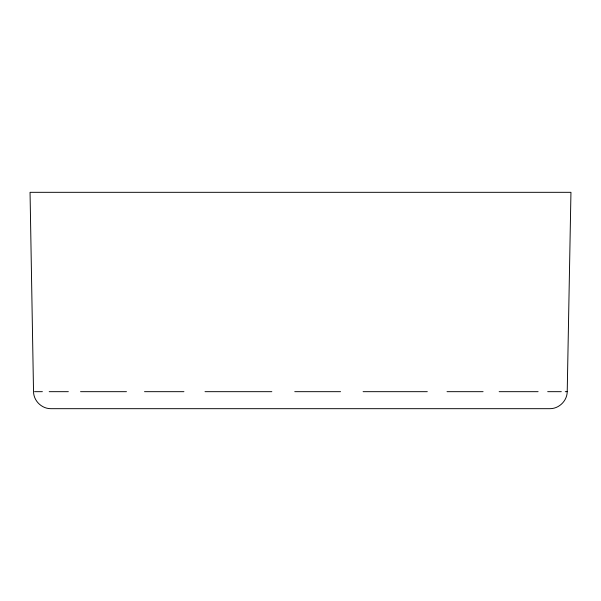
<?xml version="1.0" encoding="UTF-8"?>
<svg xmlns="http://www.w3.org/2000/svg" width="601" height="601" viewBox="0 0 601 601"><rect width="100%" height="100%" fill="white"/><g stroke="black" fill="none" stroke-linecap="round" stroke-linejoin="round"><path stroke-width="0.9" d="M567.224 391.672L570.95 192.32L30.05 192.32L33.528 391.672C33.633 400.829 41.679 408.733 50.837 408.68L549.93 408.68C559.08 408.733 567.119 400.822 567.224 391.672L565.248 391.672M34.52 391.672L42.378 391.672M49.199 391.672L68.349 391.672M80.534 391.672L126.465 391.672M144.51 391.672L183.929 391.672M205.009 391.672L271.832 391.672M294.753 391.672L340.557 391.672M363.102 391.672L427.296 391.672M447.024 391.672L483.084 391.672M499.153 391.672L538.113 391.672M547.691 391.672L561.311 391.672"/></g></svg>
